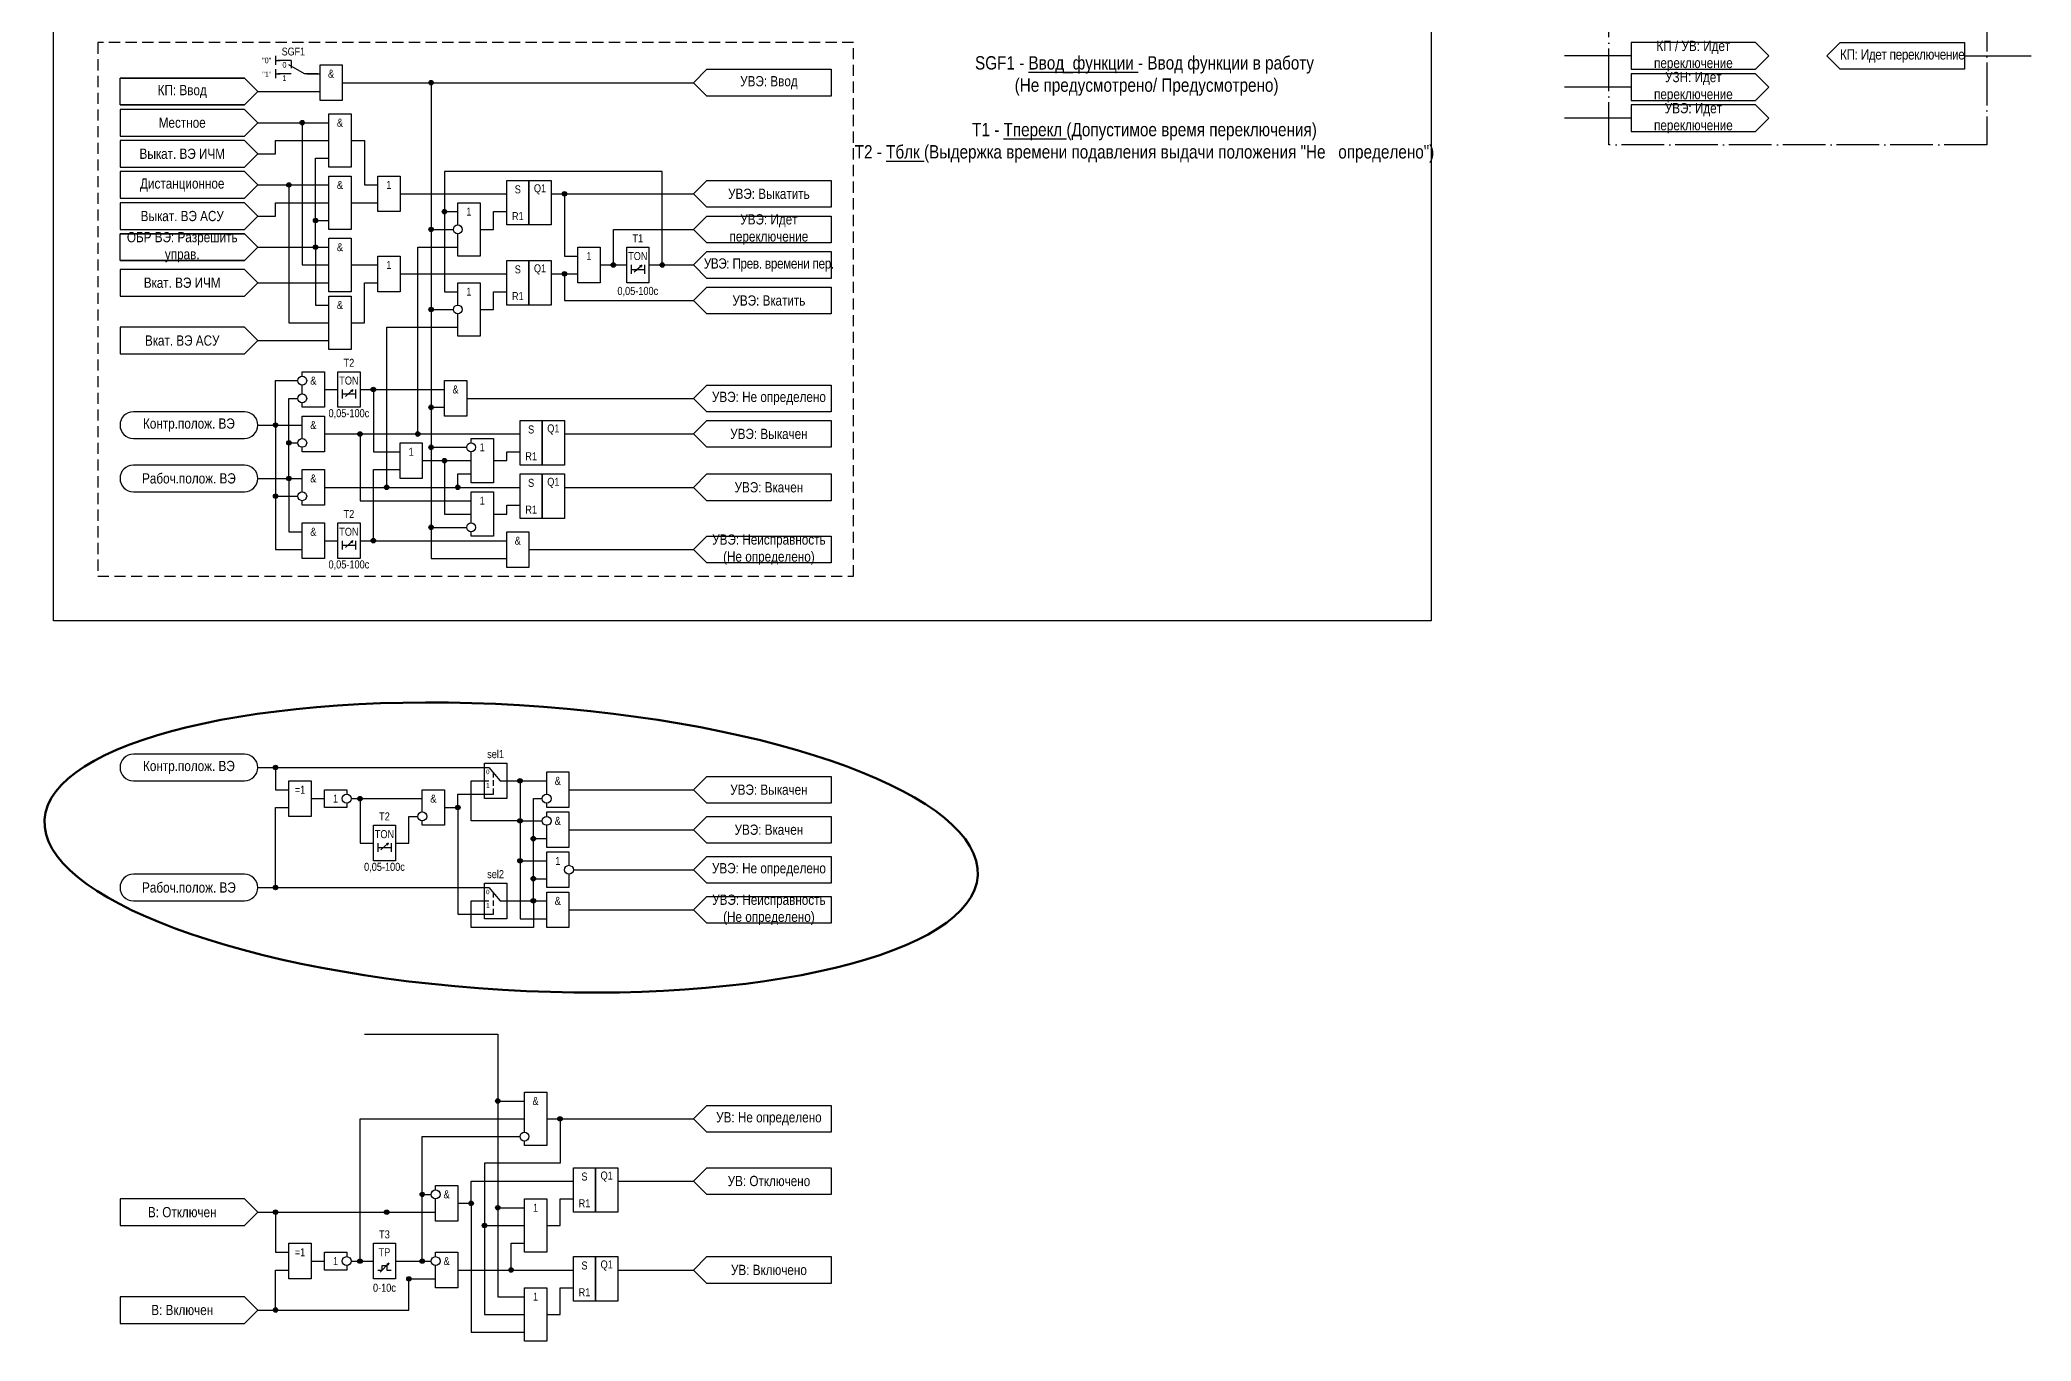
# Model space of a CAD drawing. Header units: millimetres. Extents: x -45 to 445, y -162 to 682.
# Drawn here: x -3 to 445, y -162 to 130.6 of the extents above; entities that cross this region are included whole.
import ezdxf
from ezdxf.enums import TextEntityAlignment as Align

# ---------------------------------------------------------------- set-up
doc = ezdxf.new("R2010")
doc.units = ezdxf.units.MM
doc.linetypes.add('ACAD_ISO04W100', pattern=[30, 24, -3, 0, -3])
doc.linetypes.add('штриховая2', pattern=[0.375, 0.25, -0.125])
doc.layers.add('TEXT', color=7, linetype='Continuous', lineweight=25)
doc.layers.add('Основная', color=7, linetype='Continuous')
doc.styles.add('2.5_Gost_RD', font='ARIALN.TTF', dxfattribs={"height": 2.5})
doc.styles.add('3.5_Gost_RD', font='ARIALN.TTF', dxfattribs={"height": 3.5})
doc.styles.add('Вывод', font='ARIALN.TTF', dxfattribs={"height": 2.5})
doc.styles.add('Компонент', font='ARIALN.TTF', dxfattribs={"height": 3.5})

# ---------------------------------------------------------------- blocks, each defined once
blk = doc.blocks.new('Точка')
at = {"ltscale": 100}
h = blk.add_hatch(color=256, dxfattribs=at)
h.dxf.hatch_style = 1
edge = h.paths.add_edge_path()
edge.add_arc((0, 0), 0.5, 0, 360)
blk.add_circle((0, 0), 0.5, dxfattribs=at)
blk = doc.blocks.new('*U78')
at = {"layer": 'Основная', "color": 0}
blk.add_line((0, 0), (7, 4), dxfattribs=at)
at = {"layer": 'Основная', "ltscale": 0.35}
blk.add_line((6, 6), (6, 2.5), dxfattribs=at)
blk = doc.blocks.new('*U80')
at = {"layer": 'Основная', "color": 0}
for p, q in [((-3, 6), (-9, 6)), ((-3, 0), (-9, 0)), ((9, 0), (3, 0))]:
    blk.add_line(p, q, dxfattribs=at)
at = {"layer": 'Основная', "ltscale": 0.25, "xscale": -1}
blk.add_blockref('*U78', (3, 0), dxfattribs=at)
at = {"layer": 'Основная'}
for tag, height, style, p in [('ОУ', 3.5, 'Компонент', (-2, 10)), ('В1', 2.5, 'Вывод', (-14, 6)), ('В2', 2.5, 'Вывод', (-6, 4)), ('В3', 2.5, 'Вывод', (-6, -2))]:
    blk.add_attdef(tag, text='', height=height, dxfattribs=dict(at, style=style)).set_placement(p, align=Align.MIDDLE_CENTER)

msp = doc.modelspace()

# ---------------------------------------------------------------- linework, layer by layer
at = {"ltscale": 100}
for p, q in [((50, 127), (50, 125)), ((50, 126), (51, 126)), ((355, 127), (340, 127)), ((430, 127), (445, 127)), ((50, 124), (50, 122)), ((50, 123), (51, 123)), ((355, 120), (340, 120)), ((355, 113), (340, 113)), ((123, 80), (129, 80)), ((134, 80), (134, 80)), ((69, 52), (69, 52)), ((69, 18), (69, 18)), ((77, -50), (77, -50)), ((73.5, -146.5), (75.5, -144.5)), ((75.5, -144.5), (74.99, -144.75)), ((75.5, -144.5), (75.26, -144.98))]:
    msp.add_line(p, q, dxfattribs=at)
at = {"color": 7, "ltscale": 100}
for p, q in [((130.7, 78.46), (132.37, 79.95)), ((132.37, 79.95), (131.85, 79.73)), ((132.37, 79.95), (132.11, 79.48)), ((65.7, 50.46), (67.37, 51.95)), ((67.37, 51.95), (66.85, 51.73)), ((67.37, 51.95), (67.11, 51.48)), ((65.7, 16.46), (67.37, 17.95)), ((67.37, 17.95), (66.85, 17.73)), ((67.37, 17.95), (67.11, 17.48)), ((73.7, -51.54), (75.37, -50.05)), ((75.37, -50.05), (74.85, -50.27)), ((75.37, -50.05), (75.11, -50.52))]:
    msp.add_line(p, q, dxfattribs=at)
at = {"color": 3, "ltscale": 100}
msp.add_lwpolyline([(0, 670), (310, 670), (310, 0), (0, 0)], close=True, dxfattribs=at)
at = {"color": 251, "linetype": 'ACAD_ISO04W100', "lineweight": 30, "ltscale": 0.4, "true_color": 0x58595b}
msp.add_lwpolyline([(350, 670), (435, 670), (435, 107), (350, 107)], close=True, dxfattribs=at)
at = {"linetype": 'штриховая2', "ltscale": 10}
msp.add_lwpolyline([(180, 130), (10, 130), (10, 10), (180, 10)], close=True, dxfattribs=at)
at = {"ltscale": 100}
for points in [[(399, 127), (402, 130), (430, 130), (430, 124), (402, 124), (399, 127)], [(15, 116), (43, 116), (46, 119), (43, 122), (15, 122), (43, 122), (46, 119), (43, 116), (15, 116), (15, 122)], [(57, 123), (60, 123)], [(65, 121), (144, 121)], [(65, 121), (85, 121), (85, 88), (90, 88)], [(65, 121), (85, 121), (85, 70), (90, 70)], [(65, 121), (85, 121), (85, 39), (93, 39)], [(65, 121), (85, 121), (85, 14), (102, 14)], [(65, 121), (85, 121), (85, 48), (88, 48)], [(65, 121), (85, 121), (85, 21), (93, 21)], [(144, 121), (147, 124), (175, 124), (175, 118), (147, 118), (144, 121)], [(46, 119), (60, 119)], [(46, 112), (62, 112)], [(46, 112), (56, 112), (56, 80), (62, 80)], [(46, 105), (50, 105), (50, 108), (62, 108)], [(67, 108), (70, 108), (70, 98), (73, 98)], [(46, 84), (59, 84), (59, 104), (62, 104)], [(134, 80), (137, 80), (137, 101), (88, 101), (88, 92), (91, 92)], [(134, 80), (137, 80), (137, 101), (88, 101), (88, 74), (91, 74)], [(175, 93), (147, 93), (144, 96), (147, 99), (175, 99), (175, 93), (147, 93), (144, 96), (147, 99), (175, 99)], [(46, 98), (62, 98)], [(46, 98), (53, 98), (53, 67), (62, 67)], [(78, 96), (102, 96)], [(112, 96), (144, 96)], [(112, 96), (115, 96), (115, 82), (118, 82)], [(46, 91), (50, 91), (50, 94), (62, 94)], [(46, 84), (59, 84), (59, 90), (62, 90)], [(67, 94), (73, 94)], [(91, 89), (91, 94), (96, 94), (96, 82), (91, 82), (91, 87)], [(96, 88), (99, 88), (99, 92), (102, 92)], [(175, 85), (147, 85), (144, 88), (147, 91), (175, 91), (175, 85), (147, 85), (144, 88), (147, 91), (175, 91)], [(15, 81), (43, 81), (46, 84), (43, 87), (15, 87), (43, 87), (46, 84), (43, 81), (15, 81), (15, 87)], [(123, 80), (126, 80), (126, 88), (144, 88)], [(46, 84), (62, 84)], [(46, 84), (59, 84), (59, 71), (62, 71)], [(61, 42), (82, 42), (82, 84), (91, 84)], [(175, 77), (147, 77), (144, 80), (147, 83), (175, 83), (175, 77), (147, 77), (144, 80), (147, 83), (175, 83)], [(67, 80), (73, 80)], [(78, 78), (102, 78)], [(112, 78), (115, 78), (115, 72), (144, 72)], [(112, 78), (118, 78)], [(130, 80), (130, 78)], [(130, 79), (133, 79)], [(133, 80), (133, 78)], [(134, 80), (144, 80)], [(46, 76), (62, 76)], [(67, 67), (70, 67), (70, 76), (73, 76)], [(91, 71), (91, 76), (96, 76), (96, 64), (91, 64), (91, 69)], [(96, 70), (99, 70), (99, 74), (102, 74)], [(175, 69), (147, 69), (144, 72), (147, 75), (175, 75), (175, 69), (147, 69), (144, 72), (147, 75), (175, 75)], [(46, 63), (62, 63)], [(61, 30), (75, 30), (75, 66), (91, 66)], [(46, 44), (50, 44), (50, 54), (55, 54)], [(56, 55), (56, 56), (61, 56), (61, 48), (56, 48), (56, 49)], [(46, 32), (53, 32), (53, 50), (55, 50)], [(56, 51), (56, 53)], [(61, 52), (64, 52)], [(65, 52), (65, 50)], [(65, 51), (68, 51)], [(68, 52), (68, 50)], [(69, 52), (88, 52)], [(69, 52), (72, 52), (72, 38), (78, 38)], [(93, 50), (144, 50)], [(175, 47), (147, 47), (144, 50), (147, 53), (175, 53), (175, 47), (147, 47), (144, 50), (147, 53), (175, 53)], [(56, 41), (56, 46), (61, 46), (61, 38), (56, 38), (56, 39)], [(175, 39), (147, 39), (144, 42), (147, 45), (175, 45), (175, 39), (147, 39), (144, 42), (147, 45), (175, 45)], [(46, 44), (56, 44)], [(46, 44), (50, 44), (50, 28), (55, 28)], [(46, 44), (50, 44), (50, 16), (56, 16)], [(61, 42), (105, 42)], [(61, 42), (69, 42), (69, 27), (94, 27)], [(94, 40), (94, 41), (99, 41), (99, 31), (94, 31), (94, 38)], [(115, 42), (144, 42)], [(46, 32), (53, 32), (53, 40), (55, 40)], [(83, 36), (88, 36), (88, 24), (94, 24)], [(83, 36), (94, 36)], [(99, 36), (102, 36), (102, 38), (105, 38)], [(46, 32), (56, 32)], [(46, 32), (53, 32), (53, 20), (56, 20)], [(56, 29), (56, 34), (61, 34), (61, 26), (56, 26), (56, 27)], [(61, 30), (91, 30), (91, 33), (94, 33)], [(69, 18), (72, 18), (72, 34), (78, 34)], [(175, 27), (147, 27), (144, 30), (147, 33), (175, 33), (175, 27), (147, 27), (144, 30), (147, 33), (175, 33)], [(61, 30), (105, 30)], [(94, 22), (94, 29), (99, 29), (99, 19), (94, 19), (94, 20)], [(115, 30), (144, 30)], [(99, 24), (102, 24), (102, 26), (105, 26)], [(61, 18), (64, 18)], [(65, 18), (65, 16)], [(68, 18), (68, 16)], [(69, 18), (102, 18)], [(175, 13), (147, 13), (144, 16), (147, 19), (175, 19), (175, 13), (147, 13), (144, 16), (147, 19), (175, 19)], [(65, 17), (68, 17)], [(107, 16), (144, 16)], [(46, -33), (50, -33), (50, -38), (53, -38)], [(46, -33), (97, -33)], [(97, -33), (98, -33), (100.5, -36), (102, -36)], [(111, -39), (111, -34), (116, -34), (116, -42), (111, -42), (111, -41)], [(175, -41), (147, -41), (144, -38), (147, -35), (175, -35), (175, -41), (147, -41), (144, -38), (147, -35), (175, -35)], [(58, -40), (61, -40)], [(66, -41), (66, -42), (61, -42), (61, -38), (66, -38), (66, -39)], [(67, -40), (83, -40)], [(67, -40), (69, -40), (69, -50), (72, -50)], [(83, -43), (83, -38), (88, -38), (88, -46), (83, -46), (83, -45)], [(88, -42), (91, -42), (91, -39), (97, -39)], [(102, -36), (105, -36), (105, -45), (94, -45), (94, -36), (97, -36)], [(97, -36), (98, -36)], [(97, -39), (99, -39)], [(102, -36), (111, -36)], [(102, -36), (105, -36), (105, -45), (110, -45)], [(102, -36), (105, -36), (105, -54), (111, -54)], [(102, -36), (105, -36)], [(102, -36), (105, -36), (105, -67), (111, -67)], [(102, -63), (108, -63), (108, -40), (110, -40)], [(116, -38), (144, -38)], [(46, -60), (50, -60), (50, -42), (53, -42)], [(77, -50), (80, -50), (80, -44), (82, -44)], [(88, -42), (91, -42), (91, -66), (97, -66)], [(111, -44), (111, -43), (116, -43), (116, -51), (111, -51), (111, -46)], [(175, -50), (147, -50), (144, -47), (147, -44), (175, -44), (175, -50), (147, -50), (144, -47), (147, -44), (175, -44)], [(102, -63), (108, -63), (108, -49), (111, -49)], [(116, -47), (144, -47)], [(73, -50), (73, -52)], [(73, -51), (76, -51)], [(76, -50), (76, -52)], [(116, -57), (116, -60), (111, -60), (111, -52), (116, -52), (116, -55)], [(175, -59), (147, -59), (144, -56), (147, -53), (175, -53), (175, -59), (147, -59), (144, -56), (147, -53), (175, -53)], [(102, -63), (108, -63), (108, -58), (111, -58)], [(117, -56), (144, -56)], [(46, -60), (97, -60)], [(97, -60), (98, -60), (100.5, -63), (102, -63)], [(175, -68), (147, -68), (144, -65), (147, -62), (175, -62), (175, -68), (147, -68), (144, -65), (147, -62), (175, -62)], [(102, -63), (108, -63), (108, -69), (94, -69), (94, -63), (97, -63)], [(97, -63), (98, -63)], [(97, -66), (99, -66)], [(102, -63), (111, -63)], [(116, -65), (144, -65)], [(70, -93), (100, -93), (100, -132), (106, -132)], [(70, -93), (100, -93), (100, -152), (106, -152)], [(70, -93), (100, -93), (100, -108), (106, -108)], [(106, -115), (106, -106), (111, -106), (111, -118), (106, -118), (106, -117)], [(67, -144), (69, -144), (69, -112), (106, -112)], [(111, -112), (114, -112), (114, -122), (97, -122), (97, -136), (106, -136)], [(111, -112), (114, -112), (114, -122), (97, -122), (97, -156), (106, -156)], [(111, -112), (144, -112)], [(175, -115), (147, -115), (144, -112), (147, -109), (175, -109), (175, -115), (147, -115), (144, -112), (147, -109), (175, -109)], [(77, -144), (83, -144), (83, -116), (105, -116)], [(175, -129), (147, -129), (144, -126), (147, -123), (175, -123), (175, -129), (147, -129), (144, -126), (147, -123), (175, -123)], [(77, -144), (83, -144), (83, -129), (85, -129)], [(86, -128), (86, -127), (91, -127), (91, -135), (86, -135), (86, -130)], [(91, -131), (94, -131), (94, -126), (117, -126)], [(127, -126), (144, -126)], [(46, -133), (86, -133)], [(46, -133), (50, -133), (50, -142), (53, -142)], [(91, -131), (94, -131), (94, -160), (106, -160)], [(111, -136), (114, -136), (114, -130), (117, -130)], [(66, -145), (66, -146), (61, -146), (61, -142), (66, -142), (66, -143)], [(86, -143), (86, -142), (91, -142), (91, -150), (86, -150), (86, -145)], [(91, -146), (103, -146), (103, -140), (106, -140)], [(175, -149), (147, -149), (144, -146), (147, -143), (175, -143), (175, -149), (147, -149), (144, -146), (147, -143), (175, -143)], [(46, -155), (50, -155), (50, -146), (53, -146)], [(58, -144), (61, -144)], [(67, -144), (72, -144)], [(73, -146), (74, -146), (74, -145), (75, -145), (75, -146), (76, -146)], [(77, -144), (83, -144), (83, -144), (85, -144)], [(91, -146), (117, -146)], [(127, -146), (144, -146)], [(46, -155), (80, -155), (80, -148), (86, -148)], [(111, -156), (114, -156), (114, -150), (117, -150)]]:
    msp.add_lwpolyline(points, dxfattribs=at)
for points in [[(60, 125), (65, 125), (65, 117), (60, 117)], [(15, 115), (15, 109), (43, 109), (46, 112), (43, 115)], [(62, 114), (67, 114), (67, 102), (62, 102)], [(15, 108), (15, 102), (43, 102), (46, 105), (43, 108)], [(15, 101), (15, 95), (43, 95), (46, 98), (43, 101)], [(62, 100), (67, 100), (67, 88), (62, 88)], [(73, 100), (78, 100), (78, 92), (73, 92)], [(102, 99), (107, 99), (107, 89), (102, 89)], [(107, 99), (112, 99), (112, 89), (107, 89)], [(15, 94), (15, 88), (43, 88), (46, 91), (43, 94)], [(62, 86), (67, 86), (67, 74), (62, 74)], [(73, 82), (78, 82), (78, 74), (73, 74)], [(102, 81), (107, 81), (107, 71), (102, 71)], [(107, 81), (112, 81), (112, 71), (107, 71)], [(118, 84), (123, 84), (123, 76), (118, 76)], [(129, 84), (134, 84), (134, 76), (129, 76)], [(15, 79), (15, 73), (43, 73), (46, 76), (43, 79)], [(62, 73), (67, 73), (67, 61), (62, 61)], [(15, 66), (15, 60), (43, 60), (46, 63), (43, 66)], [(64, 56), (69, 56), (69, 48), (64, 48)], [(88, 54), (93, 54), (93, 46), (88, 46)], [(105, 45), (110, 45), (110, 35), (105, 35)], [(110, 45), (115, 45), (115, 35), (110, 35)], [(78, 40), (83, 40), (83, 32), (78, 32)], [(105, 33), (110, 33), (110, 23), (105, 23)], [(110, 33), (115, 33), (115, 23), (110, 23)], [(56, 22), (61, 22), (61, 14), (56, 14)], [(64, 22), (69, 22), (69, 14), (64, 14)], [(102, 20), (107, 20), (107, 12), (102, 12)], [(97, -32), (102, -32), (102, -40), (97, -40)], [(53, -36), (58, -36), (58, -44), (53, -44)], [(72, -46), (77, -46), (77, -54), (72, -54)], [(97, -59), (102, -59), (102, -67), (97, -67)], [(111, -61), (116, -61), (116, -69), (111, -69)], [(117, -123), (122, -123), (122, -133), (117, -133)], [(122, -123), (127, -123), (127, -133), (122, -133)], [(15, -130), (15, -136), (43, -136), (46, -133), (43, -130)], [(106, -130), (111, -130), (111, -142), (106, -142)], [(53, -140), (58, -140), (58, -148), (53, -148)], [(72, -140), (77, -140), (77, -148), (72, -148)], [(117, -143), (122, -143), (122, -153), (117, -153)], [(122, -143), (127, -143), (127, -153), (122, -153)], [(15, -152), (15, -158), (43, -158), (46, -155), (43, -152)], [(106, -150), (111, -150), (111, -162), (106, -162)]]:
    msp.add_lwpolyline(points, close=True, dxfattribs=at)
for points in [[(18, 41), (43, 41, 1), (43, 47), (18, 47, 1)], [(18, 29), (43, 29, 1), (43, 35), (18, 35, 1)], [(18, -36), (43, -36, 1), (43, -30), (18, -30, 1)], [(18, -63), (43, -63, 1), (43, -57), (18, -57, 1)]]:
    msp.add_lwpolyline(points, format="xyb", close=True, dxfattribs=at)
at = {"linetype": 'штриховая2', "ltscale": 5}
for points in [[(99, -39), (99, -34.2)], [(99, -66), (99, -61.2)]]:
    msp.add_lwpolyline(points, dxfattribs=at)
at = {"ltscale": 100}
for centre in [(91, 88), (91, 70), (56, 54), (56, 50), (56, 40), (94, 39), (56, 28), (94, 21), (66, -40), (111, -40), (83, -44), (111, -45), (116, -56), (106, -116), (86, -129), (86, -144)]:
    msp.add_circle(centre, 1, dxfattribs=at)
msp.add_circle((66, -144), 1)
at = {"color": 3, "lineweight": 50, "ltscale": 100}
msp.add_ellipse((103, -51), major_axis=(104.98, -6.27), ratio=0.304859, dxfattribs=at)
at = {"layer": 'TEXT', "ltscale": 100}
for points in [[(355, 130), (355, 124), (383, 124), (386, 127), (383, 130)], [(355, 123), (355, 117), (383, 117), (386, 120), (383, 123)], [(355, 116), (355, 110), (383, 110), (386, 113), (383, 116)]]:
    msp.add_lwpolyline(points, close=True, dxfattribs=at)

# ---------------------------------------------------------------- block references
at = {"ltscale": 100}
for p in [(85, 121), (56, 112), (53, 98), (59, 90), (88, 92), (85, 88), (59, 84), (137, 80), (85, 70), (85, 48), (85, 39), (100, -108), (114, -112), (83, -129), (50, -133), (75, -133), (94, -131), (100, -132), (97, -136), (69, -144), (80, -148), (83, -144), (103, -146), (50, -155)]:
    msp.add_blockref('Точка', p, dxfattribs=at)
at = {"color": 1, "ltscale": 100}
for p in [(115, 96), (115, 78), (126, 80)]:
    msp.add_blockref('Точка', p, dxfattribs=at)
at = {"color": 2, "ltscale": 100}
for p in [(72, 52), (50, 44), (53, 40), (69, 42), (82, 42), (88, 36), (53, 32), (50, 28), (75, 30), (91, 30), (72, 18), (85, 21), (50, -33), (105, -36), (69, -40), (91, -42), (105, -45), (108, -49), (105, -54), (108, -58), (50, -60), (108, -63)]:
    msp.add_blockref('Точка', p, dxfattribs=at)
at = {"layer": 'Основная', "ltscale": 0.25, "xscale": 0.5, "yscale": 0.5, "zscale": 0.5}
msp.add_blockref('*U80', (55, 123), dxfattribs=at).add_auto_attribs({'ОУ': 'SGF1', 'В1': '"0"', 'В2': '0', 'В3': '1'})

# ---------------------------------------------------------------- texts
at = {"color": 30, "ltscale": 100, "insert": (245.5, 115), "char_height": 3, "width": 125, "attachment_point": 5, "style": '3.5_Gost_RD'}
msp.add_mtext('SGF1 - {\\LВвод_функции} - Ввод функции в работу \\P^I(Не предусмотрено/ Предусмотрено)\\P\\PТ1 - {\\LТперекл} (Допустимое время переключения)\\PТ2 - {\\LТблк }(Выдержка времени подавления выдачи положения "Не ^I^Iопределено")', dxfattribs=at)
at = {"ltscale": 100, "attachment_point": 5, "style": '2.5_Gost_RD'}
for s, insert, char_height, width in [('{\\T0.95;КП: Идет переключение}', (416, 127), 2.3, 28), ('{\\C256;&}', (62.5, 123), 1.8, 5), ('УВЭ: Ввод', (161, 121), 2.3, 28), ('Местное', (29, 112), 2.3, 28), ('&', (64.5, 112), 1.8, 5), ('Выкат. ВЭ ИЧМ', (29, 105), 2.3, 28), ('Дистанционное', (29, 98), 2.3, 28), ('&', (64.5, 98), 1.8, 5), ('1', (75.5, 98), 1.8, 5), ('S', (104.5, 97), 1.8, 5), ('Q1', (109.5, 97), 1.8, 5), ('УВЭ: Выкатить', (161, 96), 2.3, 28), ('Выкат. ВЭ АСУ', (29, 91), 2.3, 28), ('1', (93.5, 92), 1.8, 5), ('R1', (104.5, 91), 1.8, 5), ('УВЭ: Идет переключение', (161, 88), 2.3, 28), ('T1', (131.5, 86), 1.8, 5), ('&', (64.5, 84), 1.8, 5), ('1', (75.5, 80), 1.8, 5), ('1', (120.5, 82), 1.8, 5), ('TON', (131.5, 82), 1.8, 5), ('{\\T0.95;УВЭ: Прев. времени пер.}', (161, 80), 2.3, 28), ('Вкат. ВЭ ИЧМ', (29, 76), 2.3, 28), ('S', (104.5, 79), 1.8, 5), ('Q1', (109.5, 79), 1.8, 5), ('&', (64.5, 71), 1.8, 5), ('1', (93.5, 74), 1.8, 5), ('R1', (104.5, 73), 1.8, 5), ('0,05-100с', (131.5, 74), 1.8, 5), ('УВЭ: Вкатить', (161, 72), 2.3, 28), ('Вкат. ВЭ АСУ', (29, 63), 2.3, 28), ('T2', (66.5, 58), 1.8, 5), ('&', (58.5, 54), 1.8, 5), ('TON', (66.5, 54), 1.8, 5), ('&', (90.5, 52), 1.8, 5), ('УВЭ: Не определено', (161, 50), 2.3, 28), ('&', (58.5, 44), 1.8, 5), ('0,05-100с', (66.5, 46.5), 1.8, 5), ('S', (107.5, 43), 1.8, 5), ('Q1', (112.5, 43), 1.8, 5), ('УВЭ: Выкачен', (161, 42), 2.3, 28), ('1', (80.5, 38), 1.8, 5), ('1', (96.5, 39), 1.8, 5), ('R1', (107.5, 37), 1.8, 5), ('&', (58.5, 32), 1.8, 5), ('S', (107.5, 31), 1.8, 5), ('Q1', (112.5, 31), 1.8, 5), ('1', (96.5, 27), 1.8, 5), ('УВЭ: Вкачен', (161, 30), 2.3, 28), ('T2', (66.5, 24), 1.8, 5), ('R1', (107.5, 25), 1.8, 5), ('&', (58.5, 20), 1.8, 5), ('TON', (66.5, 20), 1.8, 5), ('&', (104.5, 18), 1.8, 5), ('УВЭ: Неисправность (Не определено)', (161, 16), 2.3, 28), ('0,05-100с', (66.5, 12.5), 1.8, 5), ('sel1', (99.5, -30), 1.8, 5), ('0', (97.75, -34), 1, 1.5), ('&', (113.5, -36), 1.8, 5), ('=1', (55.5, -38), 1.8, 5), ('1', (63.5, -40), 1.8, 5), ('&', (85.5, -40), 1.8, 5), ('1', (97.75, -37), 1, 1.5), ('УВЭ: Выкачен', (161, -38), 2.3, 28), ('T2', (74.5, -44), 1.8, 5), ('&', (113.5, -45), 1.8, 5), ('TON', (74.5, -48), 1.8, 5), ('УВЭ: Вкачен', (161, -47), 2.3, 28), ('1', (113.5, -54), 1.8, 5), ('0,05-100с', (74.5, -55.5), 1.8, 5), ('sel2', (99.5, -57), 1.8, 5), ('УВЭ: Не определено', (161, -56), 2.3, 28), ('0', (97.75, -61), 1, 1.5), ('&', (113.5, -63), 1.8, 5), ('УВЭ: Неисправность {\\C3;(Не определено)}', (161, -65), 2.3, 28), ('1', (97.75, -64), 1, 1.5), ('{\\C256;&}', (108.5, -108), 1.8, 5), ('УВ: Не определено', (161, -112), 2.3, 28), ('S', (119.5, -125), 1.8, 5), ('Q1', (124.5, -125), 1.8, 5), ('УВ: Отключено', (161, -126), 2.3, 28), ('&', (88.5, -129), 1.8, 5), ('В: Отключен', (29, -133), 2.3, 28), ('1', (108.5, -132), 1.8, 5), ('R1', (119.5, -131), 1.8, 5), ('T3', (74.5, -138), 1.8, 5), ('=1', (55.5, -142), 1.8, 5), ('1', (63.5, -144), 1.8, 5), ('TP', (74.5, -142), 1.8, 5), ('&', (88.5, -144), 1.8, 5), ('S', (119.5, -145), 1.8, 5), ('Q1', (124.5, -145), 1.8, 5), ('УВ: Включено', (161, -146), 2.3, 28), ('0-10с', (74.5, -150), 1.8, 5), ('1', (108.5, -152), 1.8, 5), ('R1', (119.5, -151), 1.8, 5), ('В: Включен', (29, -155), 2.3, 28)]:
    msp.add_mtext(s, dxfattribs=dict(at, insert=insert, char_height=char_height, width=width))
at = {"ltscale": 100, "insert": (47, 123.5), "char_height": 1.25, "attachment_point": 1, "style": '3.5_Gost_RD'}
msp.add_mtext_dynamic_manual_height_columns('"1"', width=2, gutter_width=17.5, heights=[0], dxfattribs=at)
at = {"layer": 'TEXT', "color": 3, "ltscale": 100, "char_height": 2.3, "width": 28, "attachment_point": 5, "style": '2.5_Gost_RD'}
for s, insert in [('КП / УВ: Идет переключение', (369, 127)), ('УЗН: Идет переключение', (369, 120))]:
    msp.add_mtext(s, dxfattribs=dict(at, insert=insert))
at = {"layer": 'TEXT', "color": 0, "ltscale": 100, "insert": (29, 119), "char_height": 2.3, "width": 28, "attachment_point": 5, "style": '2.5_Gost_RD'}
msp.add_mtext('{\\C256;КП: Ввод}', dxfattribs=at)
at = {"layer": 'TEXT', "ltscale": 100, "char_height": 2.3, "attachment_point": 5, "style": '2.5_Gost_RD'}
for s, insert, width in [('УВЭ: Идет переключение', (369, 113), 28), ('ОБР ВЭ: Разрешить управ.', (29, 84), 28), ('Контр.полож. ВЭ', (30.5, 44), 31), ('\\pt18.4;Рабоч.полож. ВЭ', (30.5, 32), 31), ('Контр.полож. ВЭ', (30.5, -33), 31), ('\\pt18.4;Рабоч.полож. ВЭ', (30.5, -60), 31)]:
    msp.add_mtext(s, dxfattribs=dict(at, insert=insert, width=width))

doc.saveas('drawing.dxf')
